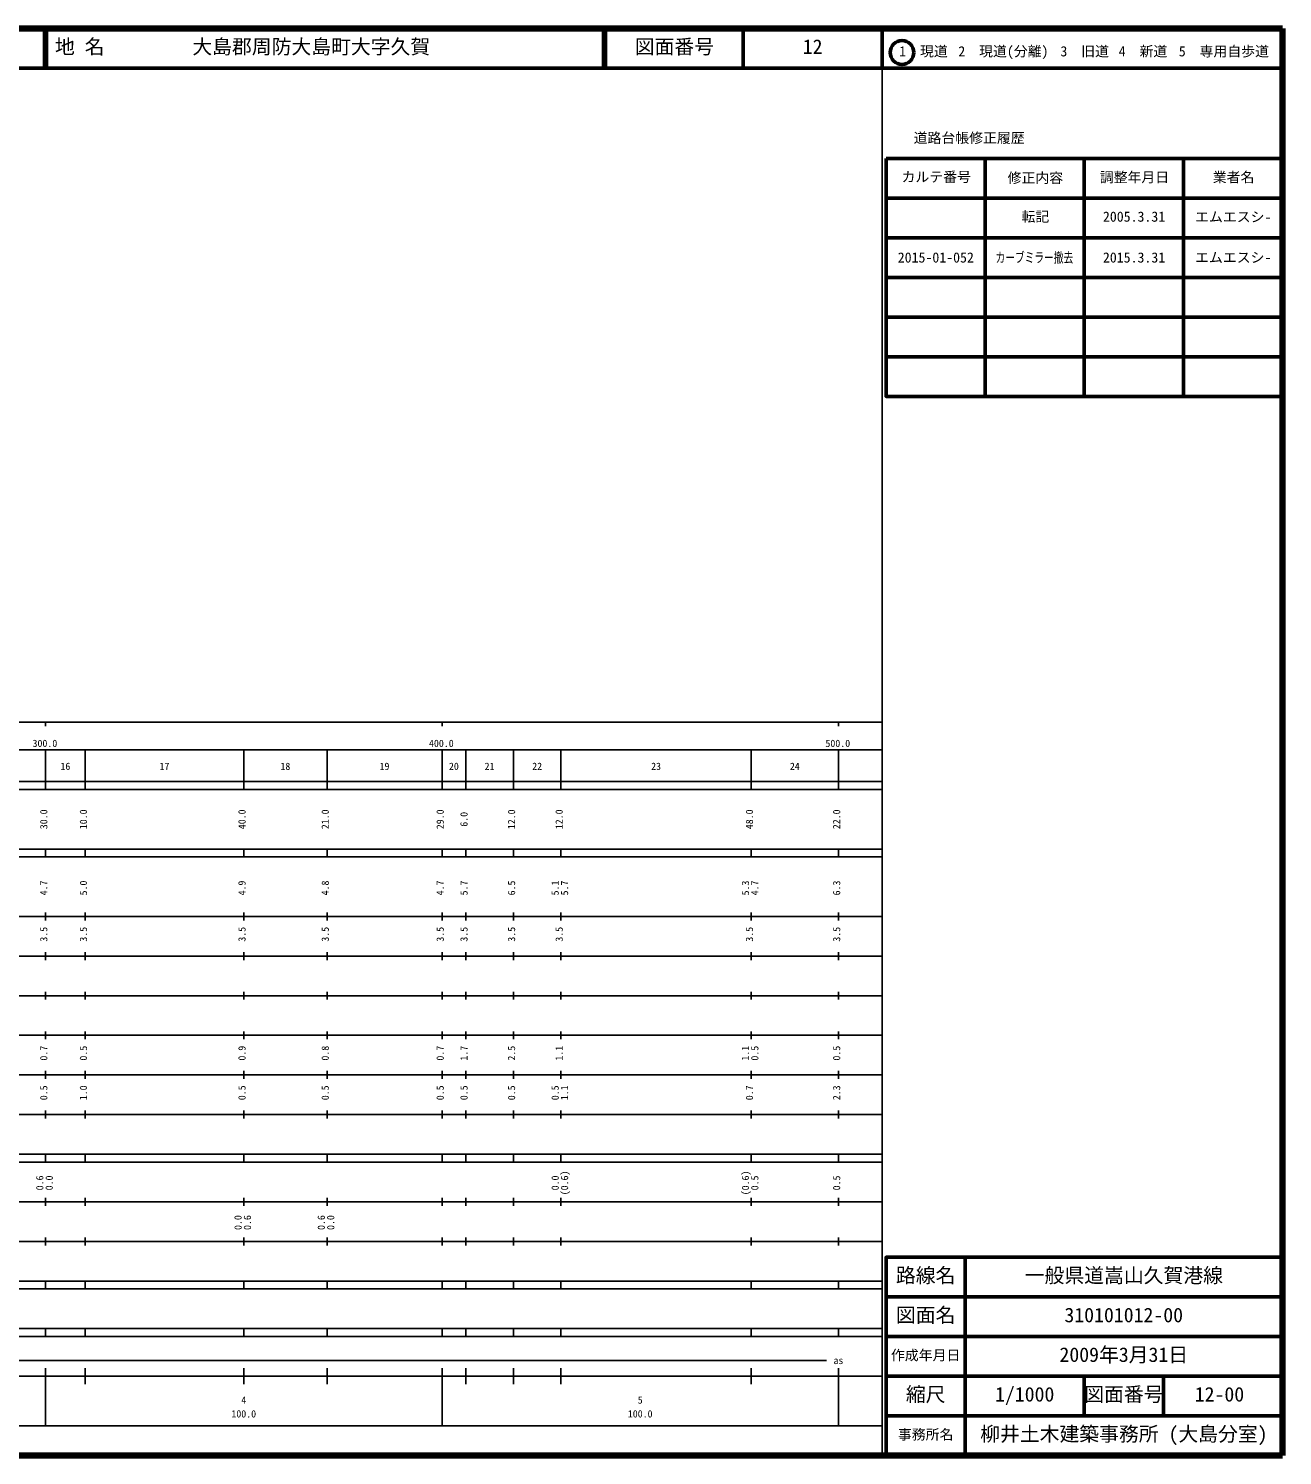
# Model space of a CAD drawing. Units: millimetres on the paper. Extents: x 40 to 680, y 20 to 380.
# Drawn here: x 363.7 to 680, y 20 to 380 of the extents above; entities that cross this region are included whole.
import ezdxf
from ezdxf.enums import TextEntityAlignment as Align

# ---------------------------------------------------------------- set-up
doc = ezdxf.new("R2010")
doc.units = ezdxf.units.MM
for name, color, linetype, lineweight in [('M-TTL', 2, 'Continuous', 140), ('M-TTL-BAND', 7, 'Continuous', 25), ('M-TTL-FRAM', 2, 'Continuous', 50), ('M-TTL-LINE', 7, 'Continuous', 50)]:
    doc.layers.add(name, color=color, linetype=linetype, lineweight=lineweight)
doc.layers.add('M-TTL-TXT', color=7, linetype='Continuous')
doc.styles.add('ＭＳ ゴシック', font='')
doc.styles.get('ＭＳ ゴシック').set_extended_font_data('MS Gothic')

msp = doc.modelspace()

# ---------------------------------------------------------------- linework, layer by layer
at = {"layer": 'M-TTL'}
for p, q in [((680, 380), (40, 380)), ((680, 20), (680, 380)), ((40, 20), (680, 20))]:
    msp.add_line(p, q, dxfattribs=at)
at = {"layer": 'M-TTL-BAND'}
for p, q in [((579, 20), (579, 370)), ((40, 205), (579, 205)), ((368, 205), (368, 204)), ((468, 205), (468, 204)), ((568, 205), (568, 204)), ((68, 198), (579, 198)), ((368, 188), (368, 198)), ((378, 188), (378, 198)), ((418, 188), (418, 198)), ((439, 188), (439, 198)), ((468, 188), (468, 198)), ((474, 188), (474, 198)), ((486, 188), (486, 198)), ((498, 188), (498, 198)), ((546, 188), (546, 198)), ((568, 188), (568, 198)), ((40, 190), (579, 190)), ((40, 188), (579, 188)), ((40, 173), (579, 173)), ((368, 171), (368, 173)), ((378, 171), (378, 173)), ((418, 171), (418, 173)), ((439, 171), (439, 173)), ((468, 171), (468, 173)), ((474, 171), (474, 173)), ((486, 171), (486, 173)), ((498, 171), (498, 173)), ((546, 171), (546, 173)), ((568, 171), (568, 173)), ((40, 171), (579, 171)), ((40, 156), (579, 156)), ((368, 155), (368, 157)), ((378, 155), (378, 157)), ((418, 155), (418, 157)), ((439, 155), (439, 157)), ((468, 155), (468, 157)), ((474, 155), (474, 157)), ((486, 155), (486, 157)), ((498, 155), (498, 157)), ((546, 155), (546, 157)), ((568, 155), (568, 157)), ((46, 146), (579, 146)), ((368, 145), (368, 147)), ((378, 145), (378, 147)), ((418, 145), (418, 147)), ((439, 145), (439, 147)), ((468, 145), (468, 147)), ((474, 145), (474, 147)), ((486, 145), (486, 147)), ((498, 145), (498, 147)), ((546, 145), (546, 147)), ((568, 145), (568, 147)), ((368, 135), (368, 137)), ((378, 135), (378, 137)), ((418, 135), (418, 137)), ((439, 135), (439, 137)), ((468, 135), (468, 137)), ((474, 135), (474, 137)), ((486, 135), (486, 137)), ((498, 135), (498, 137)), ((546, 135), (546, 137)), ((568, 135), (568, 137)), ((52, 136), (579, 136)), ((46, 126), (579, 126)), ((368, 125), (368, 127)), ((378, 125), (378, 127)), ((418, 125), (418, 127)), ((439, 125), (439, 127)), ((468, 125), (468, 127)), ((474, 125), (474, 127)), ((486, 125), (486, 127)), ((498, 125), (498, 127)), ((546, 125), (546, 127)), ((568, 125), (568, 127)), ((52, 116), (579, 116)), ((368, 115), (368, 117)), ((378, 115), (378, 117)), ((418, 115), (418, 117)), ((439, 115), (439, 117)), ((468, 115), (468, 117)), ((474, 115), (474, 117)), ((486, 115), (486, 117)), ((498, 115), (498, 117)), ((546, 115), (546, 117)), ((568, 115), (568, 117)), ((46, 106), (579, 106)), ((368, 105), (368, 107)), ((378, 105), (378, 107)), ((418, 105), (418, 107)), ((439, 105), (439, 107)), ((468, 105), (468, 107)), ((474, 105), (474, 107)), ((486, 105), (486, 107)), ((498, 105), (498, 107)), ((546, 105), (546, 107)), ((568, 105), (568, 107)), ((40, 96), (579, 96)), ((40, 94), (579, 94)), ((368, 94), (368, 96)), ((378, 94), (378, 96)), ((418, 94), (418, 96)), ((439, 94), (439, 96)), ((468, 94), (468, 96)), ((474, 94), (474, 96)), ((486, 94), (486, 96)), ((498, 94), (498, 96)), ((546, 94), (546, 96)), ((568, 94), (568, 96)), ((49, 84), (579, 84)), ((368, 83), (368, 85)), ((378, 83), (378, 85)), ((418, 83), (418, 85)), ((439, 83), (439, 85)), ((468, 83), (468, 85)), ((474, 83), (474, 85)), ((486, 83), (486, 85)), ((498, 83), (498, 85)), ((546, 83), (546, 85)), ((568, 83), (568, 85)), ((40, 74), (579, 74)), ((368, 73), (368, 75)), ((378, 73), (378, 75)), ((418, 73), (418, 75)), ((439, 73), (439, 75)), ((468, 73), (468, 75)), ((474, 73), (474, 75)), ((486, 73), (486, 75)), ((498, 73), (498, 75)), ((546, 73), (546, 75)), ((568, 73), (568, 75)), ((40, 64), (579, 64)), ((40, 62), (579, 62)), ((368, 62), (368, 64)), ((378, 62), (378, 64)), ((418, 62), (418, 64)), ((439, 62), (439, 64)), ((468, 62), (468, 64)), ((474, 62), (474, 64)), ((486, 62), (486, 64)), ((498, 62), (498, 64)), ((546, 62), (546, 64)), ((568, 62), (568, 64)), ((40, 52), (579, 52)), ((368, 50), (368, 52)), ((378, 50), (378, 52)), ((418, 50), (418, 52)), ((439, 50), (439, 52)), ((468, 50), (468, 52)), ((474, 50), (474, 52)), ((486, 50), (486, 52)), ((498, 50), (498, 52)), ((546, 50), (546, 52)), ((568, 50), (568, 52)), ((40, 50), (579, 50)), ((71, 44), (565, 44)), ((40, 40), (579, 40)), ((368, 27.5), (368, 42)), ((378, 38), (378, 42)), ((418, 38), (418, 42)), ((439, 38), (439, 42)), ((468, 27.5), (468, 42)), ((474, 38), (474, 42)), ((486, 38), (486, 42)), ((498, 38), (498, 42)), ((546, 38), (546, 42)), ((568, 27.5), (568, 42)), ((68, 27.5), (579, 27.5))]:
    msp.add_line(p, q, dxfattribs=at)
at = {"layer": 'M-TTL-FRAM'}
msp.add_line((580, 347.197), (680, 347.197), dxfattribs=at)
for points in [[(580, 347.197), (580, 287.197), (680, 287.197)], [(680, 70), (580, 70), (580, 20)]]:
    msp.add_lwpolyline(points, dxfattribs=at)
at = {"layer": 'M-TTL-LINE'}
for p, q in [((367.75, 380), (367.75, 370)), ((368.25, 380), (368.25, 370)), ((508.747, 380), (508.747, 370)), ((509.247, 380), (509.247, 370)), ((543.997, 380), (543.997, 370)), ((579, 380), (579, 370)), ((40, 370), (680, 370)), ((605, 347.197), (605, 287.197)), ((630, 347.197), (630, 287.197)), ((655, 347.197), (655, 287.197)), ((580, 337.197), (680, 337.197)), ((580, 327.197), (680, 327.197)), ((580, 317.197), (680, 317.197)), ((580, 307.197), (680, 307.197)), ((580, 297.197), (680, 297.197)), ((600, 70), (600, 20)), ((680, 60), (580, 60)), ((680, 50), (580, 50)), ((680, 40), (580, 40)), ((630, 40), (630, 30)), ((650, 40), (650, 30)), ((680, 30), (580, 30))]:
    msp.add_line(p, q, dxfattribs=at)
msp.add_circle((584.031, 373.958), 3, dxfattribs=at)

# ---------------------------------------------------------------- texts
at = {"layer": 'M-TTL-BAND', "style": 'ＭＳ ゴシック'}
for s, p in [('300.0', (364.719, 198.195)), ('400.0', (464.719, 198.195)), ('500.0', (564.719, 198.195)), ('16', (371.75, 192.405)), ('17', (396.75, 192.405)), ('18', (427.25, 192.405)), ('19', (452.25, 192.405)), ('20', (469.75, 192.405)), ('21', (478.75, 192.405)), ('22', (490.75, 192.405)), ('23', (520.75, 192.405)), ('24', (555.75, 192.405)), ('as', (566.75, 42.5)), ('4', (417.375, 32.523)), ('5', (517.375, 32.523)), ('100.0', (414.875, 29.033)), ('100.0', (514.875, 29.033))]:
    msp.add_text(s, height=1.833, dxfattribs=at).set_placement(p, align=Align.BOTTOM_LEFT)
for s, p in [('30.0', (369, 178)), ('10.0', (379, 178)), ('40.0', (419, 178)), ('21.0', (440, 178)), ('29.0', (469, 178)), ('6.0', (475, 178.625)), ('12.0', (487, 178)), ('12.0', (499, 178)), ('48.0', (547, 178)), ('22.0', (569, 178)), ('4.7', (369, 161.299)), ('5.0', (379, 161.299)), ('4.9', (419, 161.299)), ('4.8', (440, 161.299)), ('4.7', (469, 161.299)), ('5.7', (475, 161.299)), ('6.5', (487, 161.299)), ('5.1', (498, 161.299)), ('5.7', (500.37, 161.299)), ('5.3', (546, 161.299)), ('4.7', (548.37, 161.299)), ('6.3', (569, 161.299)), ('3.5', (369, 149.625)), ('3.5', (379, 149.625)), ('3.5', (419, 149.625)), ('3.5', (440, 149.625)), ('3.5', (469, 149.625)), ('3.5', (475, 149.625)), ('3.5', (487, 149.625)), ('3.5', (499, 149.625)), ('3.5', (547, 149.625)), ('3.5', (569, 149.625)), ('0.7', (369, 119.625)), ('0.5', (379, 119.625)), ('0.9', (419, 119.625)), ('0.8', (440, 119.625)), ('0.7', (469, 119.625)), ('1.7', (475, 119.625)), ('2.5', (487, 119.625)), ('1.1', (499, 119.625)), ('1.1', (546, 119.625)), ('0.5', (548.37, 119.625)), ('0.5', (569, 119.625)), ('0.5', (369, 109.625)), ('1.0', (379, 109.625)), ('0.5', (419, 109.625)), ('0.5', (440, 109.625)), ('0.5', (469, 109.625)), ('0.5', (475, 109.625)), ('0.5', (487, 109.625)), ('0.5', (498, 109.625)), ('1.1', (500.37, 109.625)), ('0.7', (547, 109.625)), ('2.3', (569, 109.625)), ('0.6', (368, 86.889)), ('0.0', (370.37, 86.889)), ('0.0', (498, 86.889)), ('(0.6)', (500.37, 85.639)), ('(0.6)', (546, 85.639)), ('0.5', (548.37, 86.889)), ('0.5', (569, 86.889)), ('0.0', (418, 76.889)), ('0.6', (420.37, 76.889)), ('0.6', (439, 76.889)), ('0.0', (441.37, 76.889))]:
    msp.add_text(s, height=1.833, rotation=90, dxfattribs=at).set_placement(p, align=Align.BOTTOM_LEFT)
at = {"layer": 'M-TTL-TXT', "style": 'ＭＳ ゴシック'}
for s, height, p in [('地 名', 3.666, (370.38, 372.5)), ('大島郡周防大島町大字久賀', 3.666, (405.024, 372.5)), ('図面番号', 3.666, (516.622, 372.5)), ('12', 3.666, (558.997, 372.5)), ('1\u3000現道', 2.566, (583.323, 372.208)), ('2\u3000現道(分離)', 2.566, (598.244, 372.208)), ('3\u3000旧道', 2.566, (623.996, 372.208)), ('4\u3000新道', 2.566, (638.699, 372.208)), ('5\u3000専用自歩道', 2.566, (653.853, 372.208)), ('道路台帳修正履歴', 2.566, (586.968, 350.363)), ('カルテ番号', 2.566, (583.925, 340.527)), ('修正内容', 2.566, (610.675, 340.273)), ('調整年月日', 2.566, (633.925, 340.447)), ('業者名', 2.566, (662.425, 340.447)), ('転記', 2.566, (614.175, 330.495)), ('2005.3.31', 2.566, (634.712, 330.495)), ('エムエスシ-', 2.566, (657.962, 330.439)), ('2015-01-052', 2.566, (582.962, 320.191)), ('2015.3.31', 2.566, (634.712, 320.191)), ('エムエスシ-', 2.566, (657.962, 320.191)), ('路線名', 3.666, (582.5, 62.5)), ('路線名', 3.666, (582.5, 62.5)), ('一般県道嵩山久賀港線', 3.666, (615, 62.5)), ('図面名', 3.666, (582.5, 52.5)), ('図面名', 3.666, (582.5, 52.5)), ('310101012-00', 3.666, (625, 52.5)), ('作成年月日', 2.566, (581.25, 43.25)), ('作成年月日', 2.566, (581.25, 43.25)), ('2009年3月31日', 3.666, (623.75, 42.5)), ('縮尺', 3.666, (585, 32.5)), ('縮尺', 3.666, (585, 32.5)), ('1/1000', 3.666, (607.5, 32.5)), ('図面番号', 3.666, (630, 32.5)), ('図面番号', 3.666, (630, 32.5)), ('12-00', 3.666, (657.875, 32.5)), ('事務所名', 2.566, (583, 23.25)), ('事務所名', 2.566, (583, 23.25)), ('柳井土木建築事務所 (大島分室)', 3.666, (603.75, 22.5))]:
    msp.add_text(s, height=height, dxfattribs=at).set_placement(p, align=Align.BOTTOM_LEFT)
at = {"layer": 'M-TTL-TXT', "style": 'ＭＳ ゴシック', "width": 0.7}
msp.add_text('カーブミラー撤去', height=2.566, dxfattribs=at).set_placement((607.625, 320.191), align=Align.BOTTOM_LEFT)

doc.saveas('drawing.dxf')
